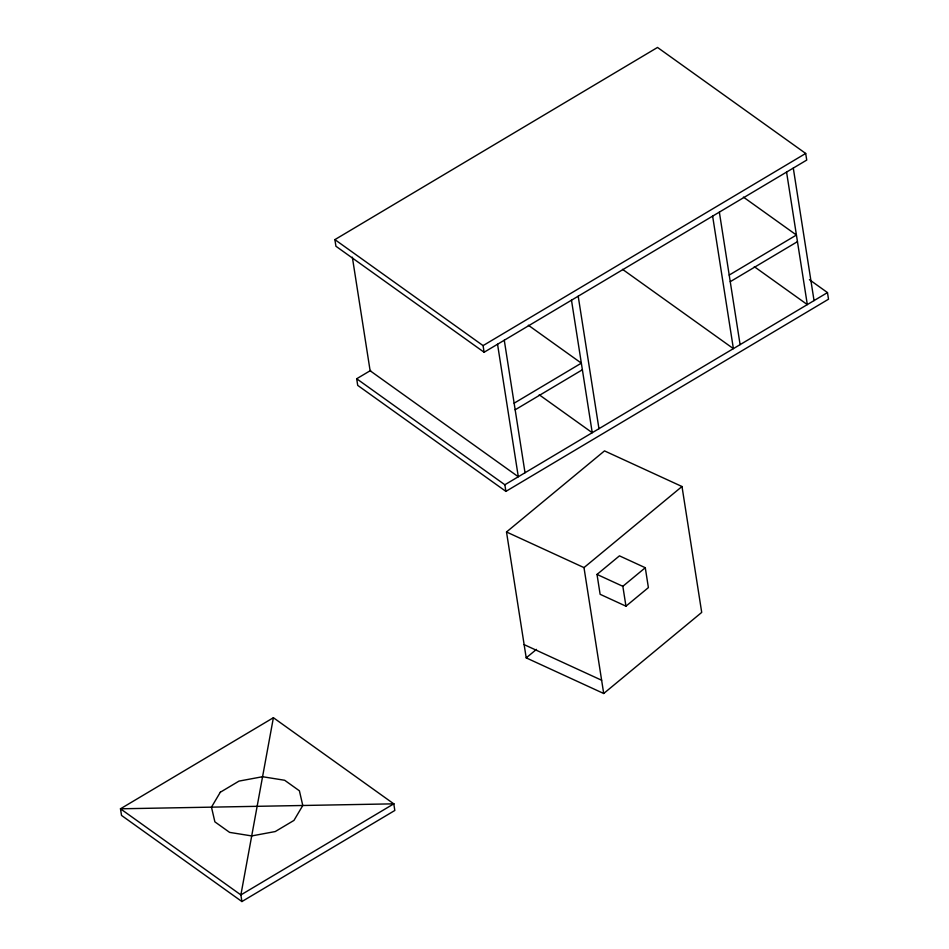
<?xml version="1.0" encoding="UTF-8"?>
<svg xmlns="http://www.w3.org/2000/svg" width="949" height="949" viewBox="0 0 949 949"><rect width="100%" height="100%" fill="white"/><g stroke="black" fill="none" stroke-linecap="round" stroke-linejoin="round"><path stroke-width="1.42" d="M273.395 717.717L240.88 894.919L241.912 901.55L394.82 810.47L393.788 803.839L273.395 717.717L120.487 808.797L121.519 815.428L241.912 901.55M506.505 531.986L604.501 450.894L681.999 486.517L701.714 612.402L603.706 693.494L526.209 657.871L506.505 531.986L583.991 567.609L603.706 693.494M583.991 567.609L681.999 486.517M597.016 574.43L619.448 555.853L645.284 567.727L648.392 587.609L625.96 606.174L600.124 594.299L597.016 574.43L622.841 586.304L625.96 606.174M526.209 657.871L536.47 649.389M622.841 586.304L645.284 567.727M334.89 239.623L657.515 47.45L805.689 153.453L806.733 160.073L484.109 352.245L335.922 246.242L334.89 239.623L483.077 345.614L484.109 352.245M809.414 279.658L827.481 292.589L828.513 299.208L505.9 491.38L357.714 385.389L356.682 378.758L370.656 370.442M483.077 345.614L805.689 153.453M514.133 403.183L581.346 363.147L528.332 325.222M729.212 275.068L796.425 235.032L743.411 197.107M515.165 409.802L582.378 369.766M730.244 281.687L797.457 241.651M356.682 378.758L504.856 484.761L827.481 292.589M524.133 644.62L601.63 680.243M754.313 266.681L807.314 304.593L786.567 172.089M622.544 269.35L733.387 348.639L712.628 216.123M539.234 394.796L592.235 432.708L571.488 300.204M793.293 168.08L814.04 300.596M719.354 212.125L740.101 344.629M578.202 296.195L598.961 428.711M504.275 340.228L525.022 472.744M497.549 344.238L518.308 476.754L370.122 370.751L352.34 257.167M504.856 484.761L505.9 491.38M220.31 792.237L211.473 807.148L214.877 821.846L229.599 832.38L251.699 835.927L275.257 831.549L293.965 820.411L302.79 805.499L299.398 790.802L284.664 780.268L262.565 776.721L239.006 781.098L220.31 792.237M393.788 803.839L240.88 894.919L120.487 808.797L393.788 803.839"/></g></svg>
